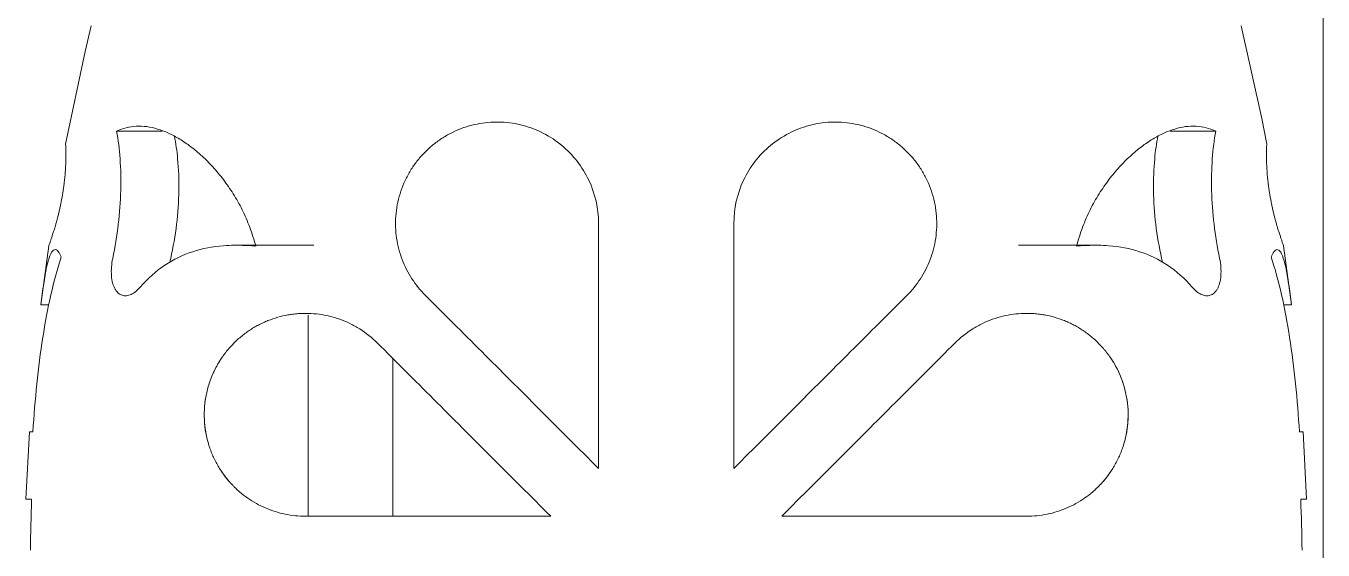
# Model space of a CAD drawing. Header units: inches. Extents: x -657 to 218, y -22 to 381.
# Drawn here: x -567.6 to -552.5, y 129.25 to 135.35 of the extents above; entities that cross this region are included whole.
import ezdxf

# ---------------------------------------------------------------- set-up
doc = ezdxf.new("R2010")
doc.units = ezdxf.units.IN
doc.header["$MEASUREMENT"] = 0
doc.layers.add('A-FLOR-HRAL', color=11, linetype='Continuous', lineweight=9)
doc.layers.add('I-FURN', color=30, linetype='Continuous', lineweight=9)

# ---------------------------------------------------------------- blocks, each defined once
blk = doc.blocks.new('Blocks_Garden Porcelain Stool_F01893EN - Beige-V6-Section 2')
at = {"layer": 'I-FURN'}
for p, q in [((-566.536, 134.129), (-566.011, 134.129)), ((-554.28, 134.129), (-553.749, 134.129)), ((-567.423, 132.109), (-567.332, 132.795)), ((-564.925, 132.801), (-565.151, 132.801)), ((-564.248, 132.801), (-565.151, 132.801)), ((-555.141, 132.801), (-556.044, 132.801)), ((-555.141, 132.801), (-555.367, 132.801)), ((-552.959, 132.795), (-552.869, 132.109)), ((-567.33, 132.109), (-567.423, 132.109)), ((-552.869, 132.109), (-552.961, 132.109)), ((-567.598, 129.843), (-567.558, 130.63)), ((-567.558, 130.63), (-567.548, 130.63)), ((-567.558, 130.63), (-567.516, 130.63)), ((-552.775, 130.63), (-552.733, 130.63)), ((-552.744, 130.63), (-552.733, 130.63)), ((-552.733, 130.63), (-552.694, 129.843)), ((-567.581, 129.843), (-567.598, 129.843)), ((-567.532, 129.843), (-567.598, 129.843)), ((-552.694, 129.843), (-552.759, 129.843)), ((-552.694, 129.843), (-552.71, 129.843)), ((-564.341, 129.646), (-561.49, 129.646)), ((-558.801, 129.646), (-555.95, 129.646))]:
    blk.add_line(p, q, dxfattribs=at)
at = {"layer": 'I-FURN', "flags": 128}
for points in [[(-567.136, 133.976), (-566.909, 135.055), (-566.839, 135.354)], [(-553.453, 135.354), (-553.214, 134.278), (-553.156, 133.976)]]:
    blk.add_lwpolyline(points, dxfattribs=at)
at = {"layer": 'I-FURN'}
for centre, start, end in [((-540.232, 128.858), 177.9352, 179.1743), ((-580.059, 128.858), 0.8257, 2.0648)]:
    blk.add_arc(centre, 27.317, start, end, dxfattribs=at)
for points, knots in [([(-562.949, 132.219), (-563.007, 132.277), (-563.112, 132.405), (-563.207, 132.593), (-563.259, 132.755), (-563.294, 132.924), (-563.302, 133.141), (-563.261, 133.359), (-563.2, 133.526), (-563.14, 133.644), (-563.068, 133.754), (-562.984, 133.856), (-562.906, 133.932), (-562.839, 133.987), (-562.786, 134.026), (-562.732, 134.061), (-562.658, 134.104), (-562.561, 134.15), (-562.44, 134.192), (-562.315, 134.22), (-562.188, 134.235), (-562.061, 134.236), (-561.935, 134.224), (-561.81, 134.198), (-561.688, 134.158), (-561.533, 134.088), (-561.283, 133.923), (-561.012, 133.576), (-560.933, 133.229), (-560.933, 133.054)], [-1, -1, -1, -1, -0.944444, -0.888889, -0.861111, -0.833333, -0.777778, -0.722222, -0.694444, -0.666667, -0.638889, -0.611111, -0.583333, -0.569444, -0.555556, -0.541667, -0.527778, -0.5, -0.472222, -0.444444, -0.416667, -0.388889, -0.361111, -0.333333, -0.305556, -0.277778, -0.222222, -0.111111, 0, 0, 0, 0]), ([(-559.358, 133.054), (-559.358, 133.228), (-559.28, 133.576), (-559.009, 133.923), (-558.758, 134.088), (-558.603, 134.158), (-558.481, 134.198), (-558.357, 134.224), (-558.23, 134.236), (-558.103, 134.235), (-557.977, 134.22), (-557.852, 134.192), (-557.731, 134.15), (-557.634, 134.104), (-557.559, 134.061), (-557.505, 134.026), (-557.453, 133.988), (-557.386, 133.932), (-557.307, 133.856), (-557.223, 133.755), (-557.151, 133.644), (-557.092, 133.526), (-557.03, 133.359), (-556.99, 133.141), (-556.998, 132.924), (-557.032, 132.755), (-557.084, 132.593), (-557.18, 132.405), (-557.284, 132.277), (-557.342, 132.219)], [-1, -1, -1, -1, -0.888889, -0.777778, -0.722222, -0.694444, -0.666667, -0.638889, -0.611111, -0.583333, -0.555556, -0.527778, -0.5, -0.472222, -0.458333, -0.444444, -0.430556, -0.416667, -0.388889, -0.361111, -0.333333, -0.305556, -0.277778, -0.222222, -0.166667, -0.138889, -0.111111, -0.055556, 0, 0, 0, 0]), ([(-566.542, 134.129), (-566.469, 134.164), (-566.317, 134.202), (-566.11, 134.174), (-565.938, 134.109), (-565.808, 134.04), (-565.699, 133.966), (-565.612, 133.897), (-565.548, 133.84), (-565.485, 133.779), (-565.421, 133.713), (-565.359, 133.642), (-565.299, 133.566), (-565.241, 133.485), (-565.184, 133.4), (-565.13, 133.31), (-565.063, 133.184), (-564.991, 133.013), (-564.942, 132.865), (-564.92, 132.789)], [-1, -1, -1, -1, -0.857143, -0.714286, -0.642857, -0.571429, -0.5, -0.464286, -0.428571, -0.392857, -0.357143, -0.321429, -0.285714, -0.25, -0.214286, -0.178571, -0.142857, -0.071429, 0, 0, 0, 0]), ([(-565.869, 134.07), (-565.853, 133.988), (-565.825, 133.79), (-565.81, 133.443), (-565.838, 133.045), (-565.883, 132.779), (-565.913, 132.648)], [-0.9508543, -0.9508543, -0.9508543, -0.9508543, -0.75, -0.5, -0.25, 0, 0, 0, 0]), ([(-555.371, 132.789), (-555.349, 132.865), (-555.301, 133.013), (-555.228, 133.184), (-555.161, 133.31), (-555.107, 133.4), (-555.05, 133.485), (-554.992, 133.566), (-554.932, 133.642), (-554.87, 133.713), (-554.807, 133.779), (-554.743, 133.84), (-554.679, 133.897), (-554.592, 133.966), (-554.483, 134.04), (-554.353, 134.109), (-554.182, 134.174), (-553.974, 134.202), (-553.822, 134.164), (-553.749, 134.129)], [-1, -1, -1, -1, -0.928571, -0.857143, -0.821429, -0.785714, -0.75, -0.714286, -0.678571, -0.642857, -0.607143, -0.571429, -0.535714, -0.5, -0.428571, -0.357143, -0.285714, -0.142857, 0, 0, 0, 0]), ([(-554.379, 132.648), (-554.408, 132.779), (-554.454, 133.045), (-554.481, 133.443), (-554.466, 133.79), (-554.439, 133.988), (-554.422, 134.07)], [-1, -1, -1, -1, -0.75, -0.5, -0.25, -0.0491457, -0.0491457, -0.0491457, -0.0491457]), ([(-567.136, 133.976), (-567.136, 133.976), (-567.135, 133.969), (-567.134, 133.947), (-567.134, 133.927), (-567.133, 133.906), (-567.133, 133.889), (-567.133, 133.87), (-567.133, 133.848), (-567.133, 133.824), (-567.133, 133.798), (-567.134, 133.774), (-567.134, 133.754), (-567.135, 133.738), (-567.136, 133.721), (-567.137, 133.697), (-567.139, 133.666), (-567.141, 133.632), (-567.144, 133.604), (-567.146, 133.583), (-567.148, 133.56), (-567.152, 133.53), (-567.159, 133.474), (-567.166, 133.422), (-567.172, 133.386)], [0, 0, 0, 0, 0.166667, 0.25, 0.333333, 0.375, 0.416667, 0.458333, 0.5, 0.541667, 0.583333, 0.625, 0.645833, 0.666667, 0.6875, 0.708333, 0.75, 0.791667, 0.8125, 0.833333, 0.854167, 0.875, 0.916667, 1, 1, 1, 1]), ([(-567.134, 133.921), (-567.134, 133.931), (-567.134, 133.947), (-567.135, 133.969), (-567.136, 133.976), (-567.136, 133.976)], [0.6666667, 0.6666667, 0.6666667, 0.6666667, 0.75, 0.8333333, 1, 1, 1, 1]), ([(-553.119, 133.386), (-553.125, 133.422), (-553.133, 133.474), (-553.14, 133.53), (-553.143, 133.56), (-553.145, 133.583), (-553.148, 133.604), (-553.15, 133.632), (-553.152, 133.666), (-553.154, 133.697), (-553.155, 133.721), (-553.156, 133.738), (-553.157, 133.754), (-553.158, 133.774), (-553.158, 133.798), (-553.158, 133.824), (-553.159, 133.848), (-553.158, 133.87), (-553.158, 133.889), (-553.158, 133.906), (-553.157, 133.927), (-553.157, 133.947), (-553.156, 133.969), (-553.156, 133.976), (-553.156, 133.976)], [0, 0, 0, 0, 0.083333, 0.125, 0.145833, 0.166667, 0.1875, 0.208333, 0.25, 0.291667, 0.3125, 0.333333, 0.354167, 0.375, 0.416667, 0.458333, 0.5, 0.541667, 0.583333, 0.625, 0.666667, 0.75, 0.833333, 1, 1, 1, 1]), ([(-553.156, 133.976), (-553.156, 133.976), (-553.156, 133.969), (-553.157, 133.947), (-553.157, 133.931), (-553.158, 133.921)], [0, 0, 0, 0, 0.1666667, 0.25, 0.3333333, 0.3333333, 0.3333333, 0.3333333]), ([(-567.172, 133.386), (-567.179, 133.35), (-567.188, 133.298), (-567.2, 133.242), (-567.207, 133.212), (-567.212, 133.189), (-567.217, 133.168), (-567.224, 133.14), (-567.233, 133.107), (-567.241, 133.076), (-567.248, 133.052), (-567.253, 133.035), (-567.257, 133.019), (-567.263, 132.999), (-567.271, 132.975), (-567.279, 132.949), (-567.287, 132.925), (-567.294, 132.903), (-567.301, 132.884), (-567.307, 132.866), (-567.318, 132.835), (-567.329, 132.805), (-567.332, 132.795), (-567.332, 132.795)], [0, 0, 0, 0, 0.083333, 0.125, 0.145833, 0.166667, 0.1875, 0.208333, 0.25, 0.291667, 0.3125, 0.333333, 0.354167, 0.375, 0.416667, 0.458333, 0.5, 0.541667, 0.583333, 0.625, 0.666667, 0.833333, 1, 1, 1, 1]), ([(-552.959, 132.795), (-552.959, 132.795), (-552.962, 132.805), (-552.974, 132.835), (-552.984, 132.866), (-552.991, 132.884), (-552.997, 132.903), (-553.004, 132.925), (-553.012, 132.949), (-553.021, 132.975), (-553.028, 132.999), (-553.034, 133.019), (-553.039, 133.035), (-553.043, 133.052), (-553.05, 133.076), (-553.059, 133.107), (-553.067, 133.14), (-553.074, 133.168), (-553.079, 133.189), (-553.084, 133.212), (-553.091, 133.242), (-553.103, 133.298), (-553.113, 133.35), (-553.119, 133.386)], [0, 0, 0, 0, 0.166667, 0.333333, 0.375, 0.416667, 0.458333, 0.5, 0.541667, 0.583333, 0.625, 0.645833, 0.666667, 0.6875, 0.708333, 0.75, 0.791667, 0.8125, 0.833333, 0.854167, 0.875, 0.916667, 1, 1, 1, 1]), ([(-567.332, 132.795), (-567.332, 132.795), (-567.329, 132.805), (-567.318, 132.835), (-567.307, 132.866), (-567.301, 132.884), (-567.294, 132.903), (-567.287, 132.925), (-567.279, 132.949), (-567.271, 132.975), (-567.263, 132.999), (-567.257, 133.019), (-567.254, 133.03), (-567.253, 133.036)], [0, 0, 0, 0, 0.1666667, 0.3333333, 0.375, 0.4166667, 0.4583333, 0.5, 0.5416667, 0.5833333, 0.625, 0.6458333, 0.6666667, 0.6666667, 0.6666667, 0.6666667]), ([(-553.039, 133.036), (-553.037, 133.03), (-553.034, 133.019), (-553.028, 132.999), (-553.021, 132.975), (-553.012, 132.949), (-553.004, 132.925), (-552.997, 132.903), (-552.991, 132.884), (-552.984, 132.866), (-552.974, 132.835), (-552.962, 132.805), (-552.959, 132.795), (-552.959, 132.795)], [0.3333333, 0.3333333, 0.3333333, 0.3333333, 0.3541667, 0.375, 0.4166667, 0.4583333, 0.5, 0.5416667, 0.5833333, 0.625, 0.6666667, 0.8333333, 1, 1, 1, 1]), ([(-567.423, 132.109), (-567.402, 132.283), (-567.359, 132.585), (-567.293, 132.757), (-567.232, 132.751), (-567.202, 132.701), (-567.187, 132.665)], [-1, -1, -1, -1, -0.666667, -0.333333, -0.166667, 0, 0, 0, 0]), ([(-553.104, 132.665), (-553.089, 132.701), (-553.059, 132.751), (-552.998, 132.757), (-552.945, 132.619), (-552.9, 132.359), (-552.879, 132.196), (-552.869, 132.109)], [-1, -1, -1, -1, -0.833333, -0.666667, -0.333333, -0.166667, 0, 0, 0, 0]), ([(-566.267, 132.314), (-566.285, 132.294), (-566.32, 132.259), (-566.365, 132.231), (-566.401, 132.218), (-566.427, 132.212), (-566.453, 132.212), (-566.478, 132.217), (-566.502, 132.227), (-566.523, 132.243), (-566.544, 132.264), (-566.561, 132.29), (-566.576, 132.323), (-566.593, 132.372), (-566.605, 132.445), (-566.604, 132.546), (-566.595, 132.614), (-566.588, 132.648)], [-1, -1, -1, -1, -0.9, -0.8, -0.75, -0.7, -0.65, -0.6, -0.55, -0.5, -0.45, -0.4, -0.35, -0.3, -0.2, -0.1, 0, 0, 0, 0]), ([(-553.704, 132.648), (-553.696, 132.614), (-553.687, 132.546), (-553.687, 132.445), (-553.699, 132.372), (-553.715, 132.323), (-553.73, 132.29), (-553.748, 132.264), (-553.768, 132.243), (-553.79, 132.227), (-553.813, 132.217), (-553.838, 132.212), (-553.864, 132.212), (-553.89, 132.218), (-553.926, 132.231), (-553.972, 132.259), (-554.007, 132.294), (-554.024, 132.314)], [-1, -1, -1, -1, -0.9, -0.8, -0.7, -0.65, -0.6, -0.55, -0.5, -0.45, -0.4, -0.35, -0.3, -0.25, -0.2, -0.1, 0, 0, 0, 0]), ([(-564.341, 129.646), (-564.421, 129.646), (-564.542, 129.658), (-564.697, 129.698), (-564.81, 129.74), (-564.917, 129.793), (-565.017, 129.856), (-565.096, 129.917), (-565.149, 129.964), (-565.178, 129.993), (-565.2, 130.015), (-565.221, 130.038), (-565.248, 130.07), (-565.294, 130.127), (-565.354, 130.215), (-565.405, 130.311), (-565.441, 130.393), (-565.46, 130.447), (-565.474, 130.491), (-565.486, 130.536), (-565.505, 130.617), (-565.522, 130.739), (-565.524, 130.888), (-565.507, 131.034), (-565.473, 131.174), (-565.422, 131.31), (-565.367, 131.415), (-565.324, 131.483), (-565.298, 131.52), (-565.277, 131.547), (-565.256, 131.574), (-565.228, 131.607), (-565.177, 131.664), (-565.099, 131.736), (-565.015, 131.798), (-564.946, 131.842), (-564.891, 131.873), (-564.836, 131.9), (-564.762, 131.932), (-564.667, 131.964), (-564.57, 131.987), (-564.49, 131.999), (-564.43, 132.005), (-564.369, 132.008), (-564.288, 132.008), (-564.186, 132), (-564.065, 131.977), (-563.945, 131.942), (-563.826, 131.892), (-563.674, 131.808), (-563.57, 131.725), (-563.506, 131.662)], [-1, -1, -1, -1, -0.944444, -0.916667, -0.888889, -0.861111, -0.833333, -0.805556, -0.791667, -0.784722, -0.777778, -0.770833, -0.763889, -0.75, -0.722222, -0.694444, -0.680556, -0.666667, -0.659722, -0.652778, -0.638889, -0.611111, -0.583333, -0.555556, -0.527778, -0.5, -0.472222, -0.458333, -0.451389, -0.444444, -0.4375, -0.430556, -0.416667, -0.388889, -0.361111, -0.347222, -0.333333, -0.319444, -0.305556, -0.277778, -0.25, -0.236111, -0.222222, -0.208333, -0.194444, -0.166667, -0.138889, -0.111111, -0.083333, -0.055556, 0, 0, 0, 0]), ([(-556.785, 131.662), (-556.722, 131.725), (-556.617, 131.808), (-556.465, 131.892), (-556.347, 131.942), (-556.226, 131.977), (-556.105, 132), (-556.004, 132.008), (-555.923, 132.008), (-555.862, 132.005), (-555.801, 131.999), (-555.722, 131.987), (-555.625, 131.964), (-555.53, 131.932), (-555.455, 131.9), (-555.4, 131.873), (-555.346, 131.842), (-555.276, 131.798), (-555.193, 131.736), (-555.115, 131.664), (-555.063, 131.607), (-555.035, 131.574), (-555.014, 131.547), (-554.994, 131.52), (-554.968, 131.483), (-554.924, 131.415), (-554.869, 131.31), (-554.818, 131.174), (-554.784, 131.034), (-554.767, 130.888), (-554.769, 130.739), (-554.786, 130.617), (-554.805, 130.536), (-554.818, 130.491), (-554.831, 130.447), (-554.851, 130.393), (-554.886, 130.311), (-554.937, 130.215), (-554.997, 130.127), (-555.043, 130.07), (-555.071, 130.038), (-555.092, 130.015), (-555.113, 129.993), (-555.143, 129.964), (-555.195, 129.917), (-555.274, 129.856), (-555.375, 129.793), (-555.482, 129.74), (-555.594, 129.698), (-555.75, 129.658), (-555.87, 129.646), (-555.95, 129.646)], [-1, -1, -1, -1, -0.944444, -0.916667, -0.888889, -0.861111, -0.833333, -0.805556, -0.791667, -0.777778, -0.763889, -0.75, -0.722222, -0.694444, -0.680556, -0.666667, -0.652778, -0.638889, -0.611111, -0.583333, -0.569444, -0.5625, -0.555556, -0.548611, -0.541667, -0.527778, -0.5, -0.472222, -0.444444, -0.416667, -0.388889, -0.361111, -0.347222, -0.340278, -0.333333, -0.319444, -0.305556, -0.277778, -0.25, -0.236111, -0.229167, -0.222222, -0.215278, -0.208333, -0.194444, -0.166667, -0.138889, -0.111111, -0.083333, -0.055556, 0, 0, 0, 0]), ([(-565.504, 131.032), (-565.496, 131.081), (-565.473, 131.176), (-565.42, 131.315), (-565.364, 131.422), (-565.319, 131.49), (-565.292, 131.528), (-565.278, 131.546), (-565.272, 131.555)], [-0.5555556, -0.5555556, -0.5555556, -0.5555556, -0.5277778, -0.5, -0.4722222, -0.4583333, -0.4513889, -0.4444444, -0.4444444, -0.4444444, -0.4444444]), ([(-565.272, 131.555), (-565.278, 131.546), (-565.292, 131.528), (-565.319, 131.49), (-565.364, 131.422), (-565.42, 131.315), (-565.473, 131.176), (-565.496, 131.081), (-565.504, 131.032)], [-0.5555556, -0.5555556, -0.5555556, -0.5555556, -0.5486111, -0.5416667, -0.5277778, -0.5, -0.4722222, -0.4444444, -0.4444444, -0.4444444, -0.4444444]), ([(-555.02, 131.555), (-555.013, 131.546), (-554.999, 131.528), (-554.972, 131.49), (-554.928, 131.422), (-554.871, 131.315), (-554.819, 131.176), (-554.796, 131.081), (-554.787, 131.032)], [-0.5555556, -0.5555556, -0.5555556, -0.5555556, -0.5486111, -0.5416667, -0.5277778, -0.5, -0.4722222, -0.4444444, -0.4444444, -0.4444444, -0.4444444]), ([(-554.787, 131.032), (-554.796, 131.081), (-554.819, 131.176), (-554.871, 131.315), (-554.928, 131.422), (-554.972, 131.49), (-554.999, 131.528), (-555.013, 131.546), (-555.02, 131.555)], [-0.5555556, -0.5555556, -0.5555556, -0.5555556, -0.5277778, -0.5, -0.4722222, -0.4583333, -0.4513889, -0.4444444, -0.4444444, -0.4444444, -0.4444444]), ([(-565.46, 130.448), (-565.463, 130.457), (-565.469, 130.476), (-565.482, 130.52), (-565.503, 130.603), (-565.522, 130.729), (-565.524, 130.884), (-565.513, 130.983), (-565.504, 131.032)], [-0.6650369, -0.6650369, -0.6650369, -0.6650369, -0.6597222, -0.6527778, -0.6388889, -0.6111111, -0.5833333, -0.5555556, -0.5555556, -0.5555556, -0.5555556]), ([(-565.504, 131.032), (-565.513, 130.983), (-565.524, 130.884), (-565.522, 130.729), (-565.503, 130.603), (-565.482, 130.52), (-565.469, 130.476), (-565.463, 130.457), (-565.46, 130.448)], [-0.4444444, -0.4444444, -0.4444444, -0.4444444, -0.4166667, -0.3888889, -0.3611111, -0.3472222, -0.3402778, -0.3349631, -0.3349631, -0.3349631, -0.3349631]), ([(-554.787, 131.032), (-554.778, 130.983), (-554.767, 130.884), (-554.77, 130.729), (-554.789, 130.603), (-554.809, 130.52), (-554.822, 130.476), (-554.828, 130.457), (-554.831, 130.448)], [-0.4444444, -0.4444444, -0.4444444, -0.4444444, -0.4166667, -0.3888889, -0.3611111, -0.3472222, -0.3402778, -0.3349631, -0.3349631, -0.3349631, -0.3349631]), ([(-554.831, 130.448), (-554.828, 130.457), (-554.822, 130.476), (-554.809, 130.52), (-554.789, 130.603), (-554.77, 130.729), (-554.767, 130.884), (-554.778, 130.983), (-554.787, 131.032)], [-0.6650369, -0.6650369, -0.6650369, -0.6650369, -0.6597222, -0.6527778, -0.6388889, -0.6111111, -0.5833333, -0.5555556, -0.5555556, -0.5555556, -0.5555556]), ([(-565.195, 130.01), (-565.2, 130.016), (-565.213, 130.03), (-565.239, 130.059), (-565.278, 130.106), (-565.309, 130.149), (-565.327, 130.175)], [-0.77633255, -0.77633255, -0.77633255, -0.77633255, -0.77083333, -0.76388889, -0.75, -0.72901087, -0.72901087, -0.72901087, -0.72901087]), ([(-565.327, 130.175), (-565.309, 130.149), (-565.278, 130.106), (-565.239, 130.059), (-565.213, 130.03), (-565.2, 130.016), (-565.195, 130.01)], [-0.27098913, -0.27098913, -0.27098913, -0.27098913, -0.25, -0.23611111, -0.22916667, -0.22366745, -0.22366745, -0.22366745, -0.22366745]), ([(-554.965, 130.175), (-554.982, 130.149), (-555.013, 130.106), (-555.053, 130.059), (-555.078, 130.03), (-555.091, 130.016), (-555.097, 130.01)], [-0.27098913, -0.27098913, -0.27098913, -0.27098913, -0.25, -0.23611111, -0.22916667, -0.22366745, -0.22366745, -0.22366745, -0.22366745]), ([(-555.097, 130.01), (-555.091, 130.016), (-555.078, 130.03), (-555.053, 130.059), (-555.013, 130.106), (-554.982, 130.149), (-554.965, 130.175)], [-0.77633255, -0.77633255, -0.77633255, -0.77633255, -0.77083333, -0.76388889, -0.75, -0.72901087, -0.72901087, -0.72901087, -0.72901087])]:
    blk.add_open_spline(points, degree=3, knots=knots, dxfattribs=at)
for points in [[(-566.588, 132.648), (-566.56, 132.779), (-566.517, 133.045), (-566.487, 133.443), (-566.497, 133.813), (-566.523, 134.03), (-566.542, 134.129)], [(-553.749, 134.129), (-553.768, 134.03), (-553.794, 133.813), (-553.804, 133.443), (-553.775, 133.045), (-553.731, 132.779), (-553.704, 132.648)], [(-560.933, 133.054), (-560.933, 132.581), (-560.933, 131.633), (-560.933, 130.68), (-560.933, 130.202)], [(-559.358, 130.202), (-559.358, 130.68), (-559.358, 131.633), (-559.358, 132.581), (-559.358, 133.054)], [(-564.92, 132.789), (-565.05, 132.802), (-565.303, 132.808), (-565.661, 132.741), (-565.989, 132.585), (-566.179, 132.415), (-566.267, 132.314)], [(-565.299, 132.795), (-565.216, 132.802), (-565.13, 132.803), (-565.043, 132.798)], [(-554.024, 132.314), (-554.112, 132.415), (-554.302, 132.585), (-554.63, 132.741), (-554.988, 132.808), (-555.241, 132.802), (-555.371, 132.789)], [(-555.249, 132.798), (-555.161, 132.803), (-555.076, 132.802), (-554.992, 132.795)], [(-567.187, 132.665), (-567.277, 132.394), (-567.418, 131.753), (-567.493, 131.003), (-567.516, 130.63)], [(-565.913, 132.648), (-565.916, 132.631), (-565.919, 132.615), (-565.922, 132.599)], [(-554.369, 132.599), (-554.372, 132.615), (-554.375, 132.631), (-554.379, 132.648)], [(-552.775, 130.63), (-552.798, 131.003), (-552.873, 131.753), (-553.014, 132.394), (-553.104, 132.665)], [(-560.933, 130.202), (-561.164, 130.433), (-561.62, 130.89), (-562.296, 131.566), (-562.733, 132.003), (-562.949, 132.219)], [(-557.342, 132.219), (-557.558, 132.003), (-557.995, 131.566), (-558.671, 130.89), (-559.128, 130.433), (-559.358, 130.202)], [(-563.506, 131.662), (-563.292, 131.448), (-562.857, 131.013), (-562.181, 130.337), (-561.722, 129.878), (-561.49, 129.646)], [(-558.801, 129.646), (-558.569, 129.878), (-558.111, 130.337), (-557.434, 131.013), (-556.999, 131.448), (-556.785, 131.662)]]:
    blk.add_open_spline(points, degree=3, dxfattribs=at)
blk = doc.blocks.new('Railing - 25mm-V19-Section 2')
at = {"layer": 'A-FLOR-HRAL'}
for p, q in [((-564.311, 129.646), (-564.311, 131.988)), ((-563.327, 129.646), (-563.327, 131.483))]:
    blk.add_line(p, q, dxfattribs=at)
blk = doc.blocks.new('Railing - 25mm-V20-Section 2')
at = {"layer": 'A-FLOR-HRAL'}
blk.add_line((-552.5, 120), (-552.5, 161.339), dxfattribs=at)
blk = doc.blocks.new('Railing - Railing-466660-Section 2')
for name in ['Railing - 25mm-V19-Section 2', 'Railing - 25mm-V20-Section 2']:
    blk.add_blockref(name, (0, 0))
blk = doc.blocks.new('Railing - Railing-467844-Section 2')
for name in ['Railing - 25mm-V19-Section 2', 'Railing - 25mm-V20-Section 2']:
    blk.add_blockref(name, (0, 0))

msp = doc.modelspace()

# ---------------------------------------------------------------- block references
at = {"layer": 'A-FLOR-HRAL'}
for name in ['Railing - Railing-466660-Section 2', 'Railing - Railing-467844-Section 2']:
    msp.add_blockref(name, (0, 0), dxfattribs=at)
at = {"layer": 'I-FURN'}
msp.add_blockref('Blocks_Garden Porcelain Stool_F01893EN - Beige-V6-Section 2', (0, 0), dxfattribs=at)
msp.add_blockref('Blocks_Garden Porcelain Stool_F01893EN - Beige-V6-Section 2', (0, 0), dxfattribs=at)

doc.saveas('drawing.dxf')
